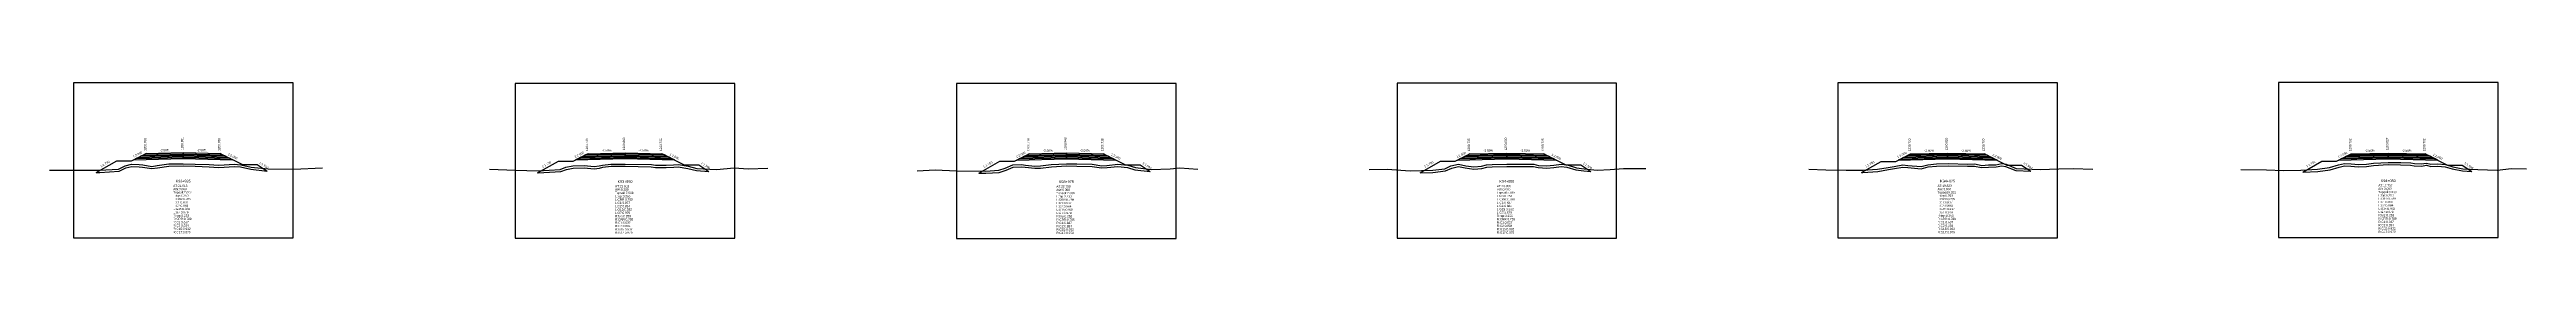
# Model space of a CAD drawing. Extents: x -7 to 78429, y 1189 to 1262.
# Drawn here: x 20185.6 to 20520.7, y 1189.2 to 1210.4 of the extents above; entities that cross this region are included whole.
import ezdxf
from ezdxf.enums import TextEntityAlignment as Align

# ---------------------------------------------------------------- set-up
doc = ezdxf.new("R2010")
doc.units = 0

msp = doc.modelspace()

# ---------------------------------------------------------------- linework, layer by layer
at = {"layer": 'A4_BORDER', "color": 7}
for points in [[(20188.876, 1189.337), (20218.576, 1189.337), (20218.576, 1210.337), (20188.876, 1210.337), (20188.876, 1189.337)], [(20248.644, 1189.27), (20278.344, 1189.27), (20278.344, 1210.27), (20248.644, 1210.27), (20248.644, 1189.27)], [(20308.354, 1189.245), (20338.054, 1189.245), (20338.054, 1210.245), (20308.354, 1210.245), (20308.354, 1189.245)], [(20367.943, 1189.296), (20397.643, 1189.296), (20397.643, 1210.296), (20367.943, 1210.296), (20367.943, 1189.296)], [(20427.568, 1189.333), (20457.268, 1189.333), (20457.268, 1210.333), (20427.568, 1210.333), (20427.568, 1189.333)], [(20487.186, 1189.382), (20516.886, 1189.382), (20516.886, 1210.382), (20487.186, 1210.382), (20487.186, 1189.382)]]:
    msp.add_lwpolyline(points, dxfattribs=at)
at = {"layer": 'CLEAR_GROUND', "color": 8}
for points in [[(20191.964, 1198.187), (20192.427, 1198.182), (20195.058, 1198.351), (20195.951, 1198.802), (20196.765, 1198.995), (20197.763, 1198.965), (20198.204, 1198.92), (20199.468, 1198.708), (20200.258, 1198.82), (20201.798, 1199.062), (20203.715, 1199.077), (20205.341, 1199.024), (20207.22, 1198.976), (20208.476, 1198.87), (20209.264, 1198.919), (20210.623, 1199.021), (20211.477, 1198.936), (20212.885, 1198.63), (20215.058, 1198.378)], [(20251.664, 1198.12), (20251.74, 1198.119), (20254.806, 1198.31), (20255.564, 1198.603), (20256.475, 1198.785), (20257.962, 1198.839), (20259.305, 1198.696), (20260.036, 1198.794), (20260.478, 1198.889), (20261.598, 1199.028), (20263.511, 1199.028), (20267.028, 1198.974), (20267.607, 1198.886), (20269.062, 1198.861), (20270.084, 1198.93), (20270.697, 1198.972), (20271.977, 1198.731), (20273.179, 1198.449), (20274.842, 1198.339)], [(20311.364, 1198.095), (20312.327, 1198.083), (20314.106, 1198.194), (20315.036, 1198.494), (20316.01, 1198.931), (20317.103, 1198.957), (20317.634, 1198.891), (20318.935, 1198.766), (20319.708, 1198.785), (20321.167, 1198.972), (20323.215, 1199.071), (20324.628, 1199.043), (20326.688, 1198.997), (20327.973, 1198.809), (20328.714, 1198.849), (20330.176, 1199.015), (20331.46, 1198.869), (20332.472, 1198.555), (20334.553, 1198.319)], [(20371.064, 1198.146), (20372.788, 1198.206), (20374.478, 1198.389), (20375.332, 1198.795), (20376.271, 1199.014), (20377.174, 1198.811), (20378.329, 1198.653), (20379.392, 1198.737), (20380.072, 1198.926), (20380.817, 1198.97), (20382.773, 1198.997), (20384.508, 1199.009), (20386.384, 1198.997), (20387.016, 1198.848), (20388.181, 1198.79), (20389.165, 1198.873), (20390.148, 1199.02), (20390.906, 1198.931), (20392.139, 1198.541), (20393.217, 1198.404), (20394.14, 1198.307)], [(20430.764, 1198.183), (20430.963, 1198.182), (20432.976, 1198.327), (20434.437, 1198.578), (20435.246, 1198.721), (20436.37, 1198.924), (20437.028, 1198.857), (20438.847, 1198.701), (20439.79, 1198.945), (20440.923, 1199.049), (20442.52, 1199.111), (20445.094, 1199.036), (20446.055, 1199.052), (20447.023, 1198.854), (20447.969, 1198.925), (20449, 1198.939), (20449.747, 1199.096), (20450.255, 1199.004), (20451.651, 1198.447), (20453.676, 1198.362)], [(20490.464, 1198.232), (20492.49, 1198.322), (20494.154, 1198.569), (20495.37, 1198.924), (20496.128, 1199.106), (20496.983, 1199.05), (20497.984, 1198.963), (20499.094, 1199.014), (20500.055, 1199.141), (20502.028, 1199.249), (20503.708, 1199.225), (20505.042, 1199.2), (20505.551, 1199.091), (20506.514, 1199.054), (20507.199, 1199.164), (20507.774, 1199.001), (20508.746, 1199.058), (20509.721, 1198.969), (20510.679, 1198.684), (20512.097, 1198.404), (20513.357, 1198.321)]]:
    msp.add_lwpolyline(points, dxfattribs=at)
at = {"layer": 'DESIGN_ROAD_TRIMMED', "color": 1}
for points in [[(20191.964, 1198.187), (20194.726, 1199.766), (20196.726, 1199.766), (20198.726, 1200.766), (20198.726, 1200.766), (20198.621, 1200.713), (20198.621, 1200.713), (20198.305, 1200.555), (20198.305, 1200.555), (20197.989, 1200.398), (20197.989, 1200.398), (20197.673, 1200.24), (20197.673, 1200.24), (20197.358, 1200.082), (20197.358, 1200.082), (20197.042, 1199.924), (20203.726, 1200.091), (20203.726, 1200.241), (20203.726, 1200.241), (20203.726, 1200.391), (20203.726, 1200.391), (20203.726, 1200.541), (20203.726, 1200.541), (20203.726, 1200.691), (20203.726, 1200.691), (20203.726, 1200.841), (20203.726, 1200.841), (20203.726, 1200.891), (20203.726, 1200.891), (20203.726, 1200.891), (20203.726, 1200.891), (20203.726, 1200.891), (20203.726, 1200.841), (20203.726, 1200.841), (20203.726, 1200.691), (20203.726, 1200.691), (20203.726, 1200.541), (20203.726, 1200.541), (20203.726, 1200.391), (20203.726, 1200.391), (20203.726, 1200.241), (20203.726, 1200.241), (20203.726, 1200.091), (20210.41, 1199.924), (20210.094, 1200.082), (20210.094, 1200.082), (20209.779, 1200.24), (20209.779, 1200.24), (20209.463, 1200.398), (20209.463, 1200.398), (20209.147, 1200.555), (20209.147, 1200.555), (20208.831, 1200.713), (20208.831, 1200.713), (20208.726, 1200.766), (20208.726, 1200.766), (20211.726, 1199.266), (20213.726, 1199.266), (20215.058, 1198.378)], [(20251.664, 1198.12), (20254.494, 1199.738), (20256.494, 1199.738), (20258.494, 1200.738), (20258.494, 1200.738), (20258.389, 1200.685), (20258.389, 1200.685), (20258.073, 1200.527), (20258.073, 1200.527), (20257.757, 1200.37), (20257.757, 1200.37), (20257.442, 1200.212), (20257.442, 1200.212), (20257.126, 1200.054), (20257.126, 1200.054), (20256.81, 1199.896), (20263.494, 1200.063), (20263.494, 1200.213), (20263.494, 1200.213), (20263.494, 1200.363), (20263.494, 1200.363), (20263.494, 1200.513), (20263.494, 1200.513), (20263.494, 1200.663), (20263.494, 1200.663), (20263.494, 1200.813), (20263.494, 1200.813), (20263.494, 1200.863), (20263.494, 1200.863), (20263.494, 1200.863), (20263.494, 1200.863), (20263.494, 1200.863), (20263.494, 1200.813), (20263.494, 1200.813), (20263.494, 1200.663), (20263.494, 1200.663), (20263.494, 1200.513), (20263.494, 1200.513), (20263.494, 1200.363), (20263.494, 1200.363), (20263.494, 1200.213), (20263.494, 1200.213), (20263.494, 1200.063), (20270.178, 1199.896), (20269.863, 1200.054), (20269.863, 1200.054), (20269.547, 1200.212), (20269.547, 1200.212), (20269.231, 1200.37), (20269.231, 1200.37), (20268.915, 1200.527), (20268.915, 1200.527), (20268.6, 1200.685), (20268.6, 1200.685), (20268.494, 1200.738), (20268.494, 1200.738), (20271.494, 1199.238), (20273.494, 1199.238), (20274.842, 1198.339)], [(20311.364, 1198.095), (20314.204, 1199.718), (20316.204, 1199.718), (20318.204, 1200.718), (20318.204, 1200.718), (20318.099, 1200.665), (20318.099, 1200.665), (20317.783, 1200.507), (20317.783, 1200.507), (20317.467, 1200.35), (20317.467, 1200.35), (20317.151, 1200.192), (20317.151, 1200.192), (20316.835, 1200.034), (20316.835, 1200.034), (20316.52, 1199.876), (20323.204, 1200.043), (20323.204, 1200.193), (20323.204, 1200.193), (20323.204, 1200.343), (20323.204, 1200.343), (20323.204, 1200.493), (20323.204, 1200.493), (20323.204, 1200.643), (20323.204, 1200.643), (20323.204, 1200.793), (20323.204, 1200.793), (20323.204, 1200.843), (20323.204, 1200.843), (20323.204, 1200.843), (20323.204, 1200.843), (20323.204, 1200.843), (20323.204, 1200.793), (20323.204, 1200.793), (20323.204, 1200.643), (20323.204, 1200.643), (20323.204, 1200.493), (20323.204, 1200.493), (20323.204, 1200.343), (20323.204, 1200.343), (20323.204, 1200.193), (20323.204, 1200.193), (20323.204, 1200.043), (20329.888, 1199.876), (20329.572, 1200.034), (20329.572, 1200.034), (20329.256, 1200.192), (20329.256, 1200.192), (20328.941, 1200.35), (20328.941, 1200.35), (20328.625, 1200.507), (20328.625, 1200.507), (20328.309, 1200.665), (20328.309, 1200.665), (20328.204, 1200.718), (20328.204, 1200.718), (20331.204, 1199.218), (20333.204, 1199.218), (20334.553, 1198.319)], [(20371.064, 1198.146), (20373.793, 1199.705), (20375.793, 1199.705), (20377.793, 1200.705), (20377.793, 1200.705), (20377.687, 1200.652), (20377.687, 1200.652), (20377.372, 1200.494), (20377.372, 1200.494), (20377.056, 1200.337), (20377.056, 1200.337), (20376.74, 1200.179), (20376.74, 1200.179), (20376.424, 1200.021), (20376.424, 1200.021), (20376.108, 1199.863), (20382.793, 1200.03), (20382.793, 1200.18), (20382.793, 1200.18), (20382.793, 1200.33), (20382.793, 1200.33), (20382.793, 1200.48), (20382.793, 1200.48), (20382.793, 1200.63), (20382.793, 1200.63), (20382.793, 1200.78), (20382.793, 1200.78), (20382.793, 1200.83), (20382.793, 1200.83), (20382.793, 1200.83), (20382.793, 1200.83), (20382.793, 1200.83), (20382.793, 1200.78), (20382.793, 1200.78), (20382.793, 1200.63), (20382.793, 1200.63), (20382.793, 1200.48), (20382.793, 1200.48), (20382.793, 1200.33), (20382.793, 1200.33), (20382.793, 1200.18), (20382.793, 1200.18), (20382.793, 1200.03), (20389.477, 1199.863), (20389.161, 1200.021), (20389.161, 1200.021), (20388.845, 1200.179), (20388.845, 1200.179), (20388.529, 1200.337), (20388.529, 1200.337), (20388.214, 1200.494), (20388.214, 1200.494), (20387.898, 1200.652), (20387.898, 1200.652), (20387.793, 1200.705), (20387.793, 1200.705), (20390.793, 1199.205), (20392.793, 1199.205), (20394.14, 1198.307)], [(20430.764, 1198.183), (20433.418, 1199.7), (20435.418, 1199.7), (20437.418, 1200.7), (20437.418, 1200.7), (20437.313, 1200.647), (20437.313, 1200.647), (20436.997, 1200.489), (20436.997, 1200.489), (20436.681, 1200.332), (20436.681, 1200.332), (20436.366, 1200.174), (20436.366, 1200.174), (20436.05, 1200.016), (20436.05, 1200.016), (20435.734, 1199.858), (20442.418, 1200.025), (20442.418, 1200.175), (20442.418, 1200.175), (20442.418, 1200.325), (20442.418, 1200.325), (20442.418, 1200.475), (20442.418, 1200.475), (20442.418, 1200.625), (20442.418, 1200.625), (20442.418, 1200.775), (20442.418, 1200.775), (20442.418, 1200.825), (20442.418, 1200.825), (20442.418, 1200.825), (20442.418, 1200.825), (20442.418, 1200.825), (20442.418, 1200.775), (20442.418, 1200.775), (20442.418, 1200.625), (20442.418, 1200.625), (20442.418, 1200.475), (20442.418, 1200.475), (20442.418, 1200.325), (20442.418, 1200.325), (20442.418, 1200.175), (20442.418, 1200.175), (20442.418, 1200.025), (20449.103, 1199.858), (20448.787, 1200.016), (20448.787, 1200.016), (20448.471, 1200.174), (20448.471, 1200.174), (20448.155, 1200.332), (20448.155, 1200.332), (20447.839, 1200.489), (20447.839, 1200.489), (20447.524, 1200.647), (20447.524, 1200.647), (20447.418, 1200.7), (20447.418, 1200.7), (20450.418, 1199.2), (20452.418, 1199.2), (20453.676, 1198.362)], [(20490.464, 1198.232), (20493.036, 1199.702), (20495.036, 1199.702), (20497.036, 1200.702), (20497.036, 1200.702), (20496.931, 1200.649), (20496.931, 1200.649), (20496.615, 1200.491), (20496.615, 1200.491), (20496.299, 1200.334), (20496.299, 1200.334), (20495.983, 1200.176), (20495.983, 1200.176), (20495.668, 1200.018), (20495.668, 1200.018), (20495.352, 1199.86), (20502.036, 1200.027), (20502.036, 1200.177), (20502.036, 1200.177), (20502.036, 1200.327), (20502.036, 1200.327), (20502.036, 1200.477), (20502.036, 1200.477), (20502.036, 1200.627), (20502.036, 1200.627), (20502.036, 1200.777), (20502.036, 1200.777), (20502.036, 1200.827), (20502.036, 1200.827), (20502.036, 1200.827), (20502.036, 1200.827), (20502.036, 1200.827), (20502.036, 1200.777), (20502.036, 1200.777), (20502.036, 1200.627), (20502.036, 1200.627), (20502.036, 1200.477), (20502.036, 1200.477), (20502.036, 1200.327), (20502.036, 1200.327), (20502.036, 1200.177), (20502.036, 1200.177), (20502.036, 1200.027), (20508.72, 1199.86), (20508.404, 1200.018), (20508.404, 1200.018), (20508.089, 1200.176), (20508.089, 1200.176), (20507.773, 1200.334), (20507.773, 1200.334), (20507.457, 1200.491), (20507.457, 1200.491), (20507.141, 1200.649), (20507.141, 1200.649), (20507.036, 1200.702), (20507.036, 1200.702), (20510.036, 1199.202), (20512.036, 1199.202), (20513.357, 1198.321)]]:
    msp.add_lwpolyline(points, dxfattribs=at)
at = {"layer": 'FINISHED_ROAD', "color": 2}
for points in [[(20194.726, 1199.766), (20196.726, 1199.766), (20198.726, 1200.766), (20198.726, 1200.766), (20203.726, 1200.891), (20208.726, 1200.766), (20208.726, 1200.766), (20211.726, 1199.266), (20213.726, 1199.266)], [(20254.494, 1199.738), (20256.494, 1199.738), (20258.494, 1200.738), (20258.494, 1200.738), (20263.494, 1200.863), (20268.494, 1200.738), (20268.494, 1200.738), (20271.494, 1199.238), (20273.494, 1199.238)], [(20314.204, 1199.718), (20316.204, 1199.718), (20318.204, 1200.718), (20318.204, 1200.718), (20323.204, 1200.843), (20328.204, 1200.718), (20328.204, 1200.718), (20331.204, 1199.218), (20333.204, 1199.218)], [(20373.793, 1199.705), (20375.793, 1199.705), (20377.793, 1200.705), (20377.793, 1200.705), (20382.793, 1200.83), (20387.793, 1200.705), (20387.793, 1200.705), (20390.793, 1199.205), (20392.793, 1199.205)], [(20433.418, 1199.7), (20435.418, 1199.7), (20437.418, 1200.7), (20437.418, 1200.7), (20442.418, 1200.825), (20447.418, 1200.7), (20447.418, 1200.7), (20450.418, 1199.2), (20452.418, 1199.2)], [(20493.036, 1199.702), (20495.036, 1199.702), (20497.036, 1200.702), (20497.036, 1200.702), (20502.036, 1200.827), (20507.036, 1200.702), (20507.036, 1200.702), (20510.036, 1199.202), (20512.036, 1199.202)]]:
    msp.add_lwpolyline(points, dxfattribs=at)
at = {"layer": 'LAYER_0', "color": 4}
for points in [[(20198.726, 1200.766), (20198.621, 1200.713), (20203.726, 1200.841), (20203.726, 1200.891)], [(20258.494, 1200.738), (20258.389, 1200.685), (20263.494, 1200.813), (20263.494, 1200.863)], [(20318.204, 1200.718), (20318.099, 1200.665), (20323.204, 1200.793), (20323.204, 1200.843)], [(20377.793, 1200.705), (20377.687, 1200.652), (20382.793, 1200.78), (20382.793, 1200.83)], [(20437.418, 1200.7), (20437.313, 1200.647), (20442.418, 1200.775), (20442.418, 1200.825)], [(20497.036, 1200.702), (20496.931, 1200.649), (20502.036, 1200.777), (20502.036, 1200.827)]]:
    msp.add_lwpolyline(points, dxfattribs=at)
at = {"layer": 'LAYER_1', "color": 4}
for points in [[(20198.621, 1200.713), (20198.305, 1200.555), (20203.726, 1200.691), (20203.726, 1200.841)], [(20258.389, 1200.685), (20258.073, 1200.527), (20263.494, 1200.663), (20263.494, 1200.813)], [(20318.099, 1200.665), (20317.783, 1200.507), (20323.204, 1200.643), (20323.204, 1200.793)], [(20377.687, 1200.652), (20377.372, 1200.494), (20382.793, 1200.63), (20382.793, 1200.78)], [(20437.313, 1200.647), (20436.997, 1200.489), (20442.418, 1200.625), (20442.418, 1200.775)], [(20496.931, 1200.649), (20496.615, 1200.491), (20502.036, 1200.627), (20502.036, 1200.777)]]:
    msp.add_lwpolyline(points, dxfattribs=at)
at = {"layer": 'LAYER_10', "color": 6}
for points in [[(20209.779, 1200.24), (20210.094, 1200.082), (20203.726, 1200.241), (20203.726, 1200.391)], [(20269.547, 1200.212), (20269.863, 1200.054), (20263.494, 1200.213), (20263.494, 1200.363)], [(20329.256, 1200.192), (20329.572, 1200.034), (20323.204, 1200.193), (20323.204, 1200.343)], [(20388.845, 1200.179), (20389.161, 1200.021), (20382.793, 1200.18), (20382.793, 1200.33)], [(20448.471, 1200.174), (20448.787, 1200.016), (20442.418, 1200.175), (20442.418, 1200.325)], [(20508.089, 1200.176), (20508.404, 1200.018), (20502.036, 1200.177), (20502.036, 1200.327)]]:
    msp.add_lwpolyline(points, dxfattribs=at)
at = {"layer": 'LAYER_11', "color": 6}
for points in [[(20210.094, 1200.082), (20210.41, 1199.924), (20203.726, 1200.091), (20203.726, 1200.241)], [(20269.863, 1200.054), (20270.178, 1199.896), (20263.494, 1200.063), (20263.494, 1200.213)], [(20329.572, 1200.034), (20329.888, 1199.876), (20323.204, 1200.043), (20323.204, 1200.193)], [(20389.161, 1200.021), (20389.477, 1199.863), (20382.793, 1200.03), (20382.793, 1200.18)], [(20448.787, 1200.016), (20449.103, 1199.858), (20442.418, 1200.025), (20442.418, 1200.175)], [(20508.404, 1200.018), (20508.72, 1199.86), (20502.036, 1200.027), (20502.036, 1200.177)]]:
    msp.add_lwpolyline(points, dxfattribs=at)
at = {"layer": 'LAYER_2', "color": 4}
for points in [[(20198.305, 1200.555), (20197.989, 1200.398), (20203.726, 1200.541), (20203.726, 1200.691)], [(20258.073, 1200.527), (20257.757, 1200.37), (20263.494, 1200.513), (20263.494, 1200.663)], [(20317.783, 1200.507), (20317.467, 1200.35), (20323.204, 1200.493), (20323.204, 1200.643)], [(20377.372, 1200.494), (20377.056, 1200.337), (20382.793, 1200.48), (20382.793, 1200.63)], [(20436.997, 1200.489), (20436.681, 1200.332), (20442.418, 1200.475), (20442.418, 1200.625)], [(20496.615, 1200.491), (20496.299, 1200.334), (20502.036, 1200.477), (20502.036, 1200.627)]]:
    msp.add_lwpolyline(points, dxfattribs=at)
at = {"layer": 'LAYER_3', "color": 4}
for points in [[(20197.989, 1200.398), (20197.673, 1200.24), (20203.726, 1200.391), (20203.726, 1200.541)], [(20257.757, 1200.37), (20257.442, 1200.212), (20263.494, 1200.363), (20263.494, 1200.513)], [(20317.467, 1200.35), (20317.151, 1200.192), (20323.204, 1200.343), (20323.204, 1200.493)], [(20377.056, 1200.337), (20376.74, 1200.179), (20382.793, 1200.33), (20382.793, 1200.48)], [(20436.681, 1200.332), (20436.366, 1200.174), (20442.418, 1200.325), (20442.418, 1200.475)], [(20496.299, 1200.334), (20495.983, 1200.176), (20502.036, 1200.327), (20502.036, 1200.477)]]:
    msp.add_lwpolyline(points, dxfattribs=at)
at = {"layer": 'LAYER_4', "color": 4}
for points in [[(20197.673, 1200.24), (20197.358, 1200.082), (20203.726, 1200.241), (20203.726, 1200.391)], [(20257.442, 1200.212), (20257.126, 1200.054), (20263.494, 1200.213), (20263.494, 1200.363)], [(20317.151, 1200.192), (20316.835, 1200.034), (20323.204, 1200.193), (20323.204, 1200.343)], [(20376.74, 1200.179), (20376.424, 1200.021), (20382.793, 1200.18), (20382.793, 1200.33)], [(20436.366, 1200.174), (20436.05, 1200.016), (20442.418, 1200.175), (20442.418, 1200.325)], [(20495.983, 1200.176), (20495.668, 1200.018), (20502.036, 1200.177), (20502.036, 1200.327)]]:
    msp.add_lwpolyline(points, dxfattribs=at)
at = {"layer": 'LAYER_5', "color": 4}
for points in [[(20197.358, 1200.082), (20197.042, 1199.924), (20203.726, 1200.091), (20203.726, 1200.241)], [(20257.126, 1200.054), (20256.81, 1199.896), (20263.494, 1200.063), (20263.494, 1200.213)], [(20316.835, 1200.034), (20316.52, 1199.876), (20323.204, 1200.043), (20323.204, 1200.193)], [(20376.424, 1200.021), (20376.108, 1199.863), (20382.793, 1200.03), (20382.793, 1200.18)], [(20436.05, 1200.016), (20435.734, 1199.858), (20442.418, 1200.025), (20442.418, 1200.175)], [(20495.668, 1200.018), (20495.352, 1199.86), (20502.036, 1200.027), (20502.036, 1200.177)]]:
    msp.add_lwpolyline(points, dxfattribs=at)
at = {"layer": 'LAYER_6', "color": 6}
for points in [[(20208.726, 1200.766), (20208.831, 1200.713), (20203.726, 1200.841), (20203.726, 1200.891)], [(20268.494, 1200.738), (20268.6, 1200.685), (20263.494, 1200.813), (20263.494, 1200.863)], [(20328.204, 1200.718), (20328.309, 1200.665), (20323.204, 1200.793), (20323.204, 1200.843)], [(20387.793, 1200.705), (20387.898, 1200.652), (20382.793, 1200.78), (20382.793, 1200.83)], [(20447.418, 1200.7), (20447.524, 1200.647), (20442.418, 1200.775), (20442.418, 1200.825)], [(20507.036, 1200.702), (20507.141, 1200.649), (20502.036, 1200.777), (20502.036, 1200.827)]]:
    msp.add_lwpolyline(points, dxfattribs=at)
at = {"layer": 'LAYER_7', "color": 6}
for points in [[(20208.831, 1200.713), (20209.147, 1200.555), (20203.726, 1200.691), (20203.726, 1200.841)], [(20268.6, 1200.685), (20268.915, 1200.527), (20263.494, 1200.663), (20263.494, 1200.813)], [(20328.309, 1200.665), (20328.625, 1200.507), (20323.204, 1200.643), (20323.204, 1200.793)], [(20387.898, 1200.652), (20388.214, 1200.494), (20382.793, 1200.63), (20382.793, 1200.78)], [(20447.524, 1200.647), (20447.839, 1200.489), (20442.418, 1200.625), (20442.418, 1200.775)], [(20507.141, 1200.649), (20507.457, 1200.491), (20502.036, 1200.627), (20502.036, 1200.777)]]:
    msp.add_lwpolyline(points, dxfattribs=at)
at = {"layer": 'LAYER_8', "color": 6}
for points in [[(20209.147, 1200.555), (20209.463, 1200.398), (20203.726, 1200.541), (20203.726, 1200.691)], [(20268.915, 1200.527), (20269.231, 1200.37), (20263.494, 1200.513), (20263.494, 1200.663)], [(20328.625, 1200.507), (20328.941, 1200.35), (20323.204, 1200.493), (20323.204, 1200.643)], [(20388.214, 1200.494), (20388.529, 1200.337), (20382.793, 1200.48), (20382.793, 1200.63)], [(20447.839, 1200.489), (20448.155, 1200.332), (20442.418, 1200.475), (20442.418, 1200.625)], [(20507.457, 1200.491), (20507.773, 1200.334), (20502.036, 1200.477), (20502.036, 1200.627)]]:
    msp.add_lwpolyline(points, dxfattribs=at)
at = {"layer": 'LAYER_9', "color": 6}
for points in [[(20209.463, 1200.398), (20209.779, 1200.24), (20203.726, 1200.391), (20203.726, 1200.541)], [(20269.231, 1200.37), (20269.547, 1200.212), (20263.494, 1200.363), (20263.494, 1200.513)], [(20328.941, 1200.35), (20329.256, 1200.192), (20323.204, 1200.343), (20323.204, 1200.493)], [(20388.529, 1200.337), (20388.845, 1200.179), (20382.793, 1200.33), (20382.793, 1200.48)], [(20448.155, 1200.332), (20448.471, 1200.174), (20442.418, 1200.325), (20442.418, 1200.475)], [(20507.773, 1200.334), (20508.089, 1200.176), (20502.036, 1200.327), (20502.036, 1200.477)]]:
    msp.add_lwpolyline(points, dxfattribs=at)
at = {"layer": 'NATURAL_GROUND', "color": 3}
for points in [[(20185.638, 1198.519), (20189.497, 1198.517), (20192.419, 1198.482), (20194.977, 1198.646), (20195.847, 1199.086), (20196.734, 1199.296), (20197.783, 1199.265), (20198.244, 1199.217), (20199.472, 1199.012), (20200.214, 1199.117), (20201.773, 1199.362), (20203.719, 1199.377), (20205.35, 1199.324), (20207.236, 1199.276), (20208.479, 1199.171), (20209.243, 1199.218), (20210.627, 1199.322), (20211.524, 1199.233), (20212.934, 1198.926), (20215.231, 1198.66), (20218.621, 1198.629), (20222.576, 1198.81)], [(20245.149, 1198.631), (20248.677, 1198.486), (20251.734, 1198.419), (20254.741, 1198.607), (20255.48, 1198.892), (20256.44, 1199.084), (20257.972, 1199.14), (20259.301, 1198.998), (20259.984, 1199.09), (20260.428, 1199.185), (20261.579, 1199.328), (20263.513, 1199.328), (20267.053, 1199.274), (20267.632, 1199.186), (20269.054, 1199.161), (20270.063, 1199.229), (20270.714, 1199.274), (20272.039, 1199.025), (20273.223, 1198.747), (20275.872, 1198.572), (20278.246, 1198.804), (20280.147, 1198.665), (20282.821, 1198.773)], [(20303.028, 1198.426), (20305.438, 1198.528), (20308.356, 1198.433), (20312.32, 1198.383), (20314.05, 1198.491), (20314.928, 1198.774), (20315.943, 1199.23), (20317.118, 1199.257), (20317.667, 1199.189), (20318.946, 1199.066), (20319.685, 1199.085), (20321.141, 1199.271), (20323.211, 1199.371), (20324.635, 1199.343), (20326.713, 1199.297), (20327.987, 1199.11), (20328.689, 1199.148), (20330.176, 1199.317), (20331.522, 1199.164), (20332.534, 1198.85), (20334.682, 1198.606), (20337.251, 1198.689), (20338.554, 1198.81), (20340.983, 1198.647)], [(20364.156, 1198.579), (20366.594, 1198.625), (20369.693, 1198.398), (20372.767, 1198.505), (20374.395, 1198.682), (20375.233, 1199.08), (20376.27, 1199.322), (20377.228, 1199.107), (20378.338, 1198.955), (20379.34, 1199.034), (20380.023, 1199.224), (20380.807, 1199.27), (20382.77, 1199.297), (20384.508, 1199.309), (20386.42, 1199.297), (20387.059, 1199.146), (20388.176, 1199.091), (20389.131, 1199.171), (20390.143, 1199.323), (20390.97, 1199.226), (20392.204, 1198.835), (20393.252, 1198.702), (20394.998, 1198.518), (20396.749, 1198.609), (20398.589, 1198.743), (20401.61, 1198.722)], [(20423.651, 1198.647), (20425.96, 1198.54), (20428.681, 1198.494), (20430.953, 1198.482), (20432.939, 1198.625), (20434.385, 1198.874), (20435.193, 1199.016), (20436.358, 1199.227), (20437.056, 1199.156), (20438.821, 1199.004), (20439.738, 1199.242), (20440.903, 1199.348), (20442.518, 1199.411), (20445.096, 1199.336), (20446.083, 1199.352), (20447.042, 1199.156), (20447.955, 1199.225), (20448.966, 1199.239), (20449.743, 1199.402), (20450.338, 1199.294), (20451.714, 1198.745), (20454.932, 1198.609), (20457.469, 1198.663), (20459.397, 1198.749), (20462.079, 1198.646)], [(20482.099, 1198.597), (20485.565, 1198.529), (20487.854, 1198.47), (20490.208, 1198.521), (20492.461, 1198.621), (20494.09, 1198.863), (20495.293, 1199.214), (20496.102, 1199.408), (20497.006, 1199.349), (20497.99, 1199.264), (20499.067, 1199.313), (20500.027, 1199.44), (20502.022, 1199.549), (20503.713, 1199.525), (20505.076, 1199.499), (20505.588, 1199.39), (20506.496, 1199.355), (20507.217, 1199.471), (20507.807, 1199.303), (20508.751, 1199.359), (20509.778, 1199.265), (20510.751, 1198.976), (20512.136, 1198.702), (20514.151, 1198.57), (20516.782, 1198.515), (20518.715, 1198.716), (20520.73, 1198.683)]]:
    msp.add_lwpolyline(points, dxfattribs=at)
at = {"layer": 'STRUCTURE_LEFT', "color": 4}
for points in [[(20198.726, 1200.766), (20198.621, 1200.713), (20198.621, 1200.713), (20198.305, 1200.555), (20198.305, 1200.555), (20197.989, 1200.398), (20197.989, 1200.398), (20197.673, 1200.24), (20197.673, 1200.24), (20197.358, 1200.082), (20197.358, 1200.082), (20197.042, 1199.924), (20203.726, 1200.091), (20203.726, 1200.241), (20203.726, 1200.241), (20203.726, 1200.391), (20203.726, 1200.391), (20203.726, 1200.541), (20203.726, 1200.541), (20203.726, 1200.691), (20203.726, 1200.691), (20203.726, 1200.841), (20203.726, 1200.841), (20203.726, 1200.891), (20203.726, 1200.891)], [(20258.494, 1200.738), (20258.389, 1200.685), (20258.389, 1200.685), (20258.073, 1200.527), (20258.073, 1200.527), (20257.757, 1200.37), (20257.757, 1200.37), (20257.442, 1200.212), (20257.442, 1200.212), (20257.126, 1200.054), (20257.126, 1200.054), (20256.81, 1199.896), (20263.494, 1200.063), (20263.494, 1200.213), (20263.494, 1200.213), (20263.494, 1200.363), (20263.494, 1200.363), (20263.494, 1200.513), (20263.494, 1200.513), (20263.494, 1200.663), (20263.494, 1200.663), (20263.494, 1200.813), (20263.494, 1200.813), (20263.494, 1200.863), (20263.494, 1200.863)], [(20318.204, 1200.718), (20318.099, 1200.665), (20318.099, 1200.665), (20317.783, 1200.507), (20317.783, 1200.507), (20317.467, 1200.35), (20317.467, 1200.35), (20317.151, 1200.192), (20317.151, 1200.192), (20316.835, 1200.034), (20316.835, 1200.034), (20316.52, 1199.876), (20323.204, 1200.043), (20323.204, 1200.193), (20323.204, 1200.193), (20323.204, 1200.343), (20323.204, 1200.343), (20323.204, 1200.493), (20323.204, 1200.493), (20323.204, 1200.643), (20323.204, 1200.643), (20323.204, 1200.793), (20323.204, 1200.793), (20323.204, 1200.843), (20323.204, 1200.843)], [(20377.793, 1200.705), (20377.687, 1200.652), (20377.687, 1200.652), (20377.372, 1200.494), (20377.372, 1200.494), (20377.056, 1200.337), (20377.056, 1200.337), (20376.74, 1200.179), (20376.74, 1200.179), (20376.424, 1200.021), (20376.424, 1200.021), (20376.108, 1199.863), (20382.793, 1200.03), (20382.793, 1200.18), (20382.793, 1200.18), (20382.793, 1200.33), (20382.793, 1200.33), (20382.793, 1200.48), (20382.793, 1200.48), (20382.793, 1200.63), (20382.793, 1200.63), (20382.793, 1200.78), (20382.793, 1200.78), (20382.793, 1200.83), (20382.793, 1200.83)], [(20437.418, 1200.7), (20437.313, 1200.647), (20437.313, 1200.647), (20436.997, 1200.489), (20436.997, 1200.489), (20436.681, 1200.332), (20436.681, 1200.332), (20436.366, 1200.174), (20436.366, 1200.174), (20436.05, 1200.016), (20436.05, 1200.016), (20435.734, 1199.858), (20442.418, 1200.025), (20442.418, 1200.175), (20442.418, 1200.175), (20442.418, 1200.325), (20442.418, 1200.325), (20442.418, 1200.475), (20442.418, 1200.475), (20442.418, 1200.625), (20442.418, 1200.625), (20442.418, 1200.775), (20442.418, 1200.775), (20442.418, 1200.825), (20442.418, 1200.825)], [(20497.036, 1200.702), (20496.931, 1200.649), (20496.931, 1200.649), (20496.615, 1200.491), (20496.615, 1200.491), (20496.299, 1200.334), (20496.299, 1200.334), (20495.983, 1200.176), (20495.983, 1200.176), (20495.668, 1200.018), (20495.668, 1200.018), (20495.352, 1199.86), (20502.036, 1200.027), (20502.036, 1200.177), (20502.036, 1200.177), (20502.036, 1200.327), (20502.036, 1200.327), (20502.036, 1200.477), (20502.036, 1200.477), (20502.036, 1200.627), (20502.036, 1200.627), (20502.036, 1200.777), (20502.036, 1200.777), (20502.036, 1200.827), (20502.036, 1200.827)]]:
    msp.add_lwpolyline(points, dxfattribs=at)
at = {"layer": 'STRUCTURE_RIGHT', "color": 6}
for points in [[(20203.726, 1200.891), (20203.726, 1200.891), (20203.726, 1200.841), (20203.726, 1200.841), (20203.726, 1200.691), (20203.726, 1200.691), (20203.726, 1200.541), (20203.726, 1200.541), (20203.726, 1200.391), (20203.726, 1200.391), (20203.726, 1200.241), (20203.726, 1200.241), (20203.726, 1200.091), (20210.41, 1199.924), (20210.094, 1200.082), (20210.094, 1200.082), (20209.779, 1200.24), (20209.779, 1200.24), (20209.463, 1200.398), (20209.463, 1200.398), (20209.147, 1200.555), (20209.147, 1200.555), (20208.831, 1200.713), (20208.831, 1200.713), (20208.726, 1200.766)], [(20263.494, 1200.863), (20263.494, 1200.863), (20263.494, 1200.813), (20263.494, 1200.813), (20263.494, 1200.663), (20263.494, 1200.663), (20263.494, 1200.513), (20263.494, 1200.513), (20263.494, 1200.363), (20263.494, 1200.363), (20263.494, 1200.213), (20263.494, 1200.213), (20263.494, 1200.063), (20270.178, 1199.896), (20269.863, 1200.054), (20269.863, 1200.054), (20269.547, 1200.212), (20269.547, 1200.212), (20269.231, 1200.37), (20269.231, 1200.37), (20268.915, 1200.527), (20268.915, 1200.527), (20268.6, 1200.685), (20268.6, 1200.685), (20268.494, 1200.738)], [(20323.204, 1200.843), (20323.204, 1200.843), (20323.204, 1200.793), (20323.204, 1200.793), (20323.204, 1200.643), (20323.204, 1200.643), (20323.204, 1200.493), (20323.204, 1200.493), (20323.204, 1200.343), (20323.204, 1200.343), (20323.204, 1200.193), (20323.204, 1200.193), (20323.204, 1200.043), (20329.888, 1199.876), (20329.572, 1200.034), (20329.572, 1200.034), (20329.256, 1200.192), (20329.256, 1200.192), (20328.941, 1200.35), (20328.941, 1200.35), (20328.625, 1200.507), (20328.625, 1200.507), (20328.309, 1200.665), (20328.309, 1200.665), (20328.204, 1200.718)], [(20382.793, 1200.83), (20382.793, 1200.83), (20382.793, 1200.78), (20382.793, 1200.78), (20382.793, 1200.63), (20382.793, 1200.63), (20382.793, 1200.48), (20382.793, 1200.48), (20382.793, 1200.33), (20382.793, 1200.33), (20382.793, 1200.18), (20382.793, 1200.18), (20382.793, 1200.03), (20389.477, 1199.863), (20389.161, 1200.021), (20389.161, 1200.021), (20388.845, 1200.179), (20388.845, 1200.179), (20388.529, 1200.337), (20388.529, 1200.337), (20388.214, 1200.494), (20388.214, 1200.494), (20387.898, 1200.652), (20387.898, 1200.652), (20387.793, 1200.705)], [(20442.418, 1200.825), (20442.418, 1200.825), (20442.418, 1200.775), (20442.418, 1200.775), (20442.418, 1200.625), (20442.418, 1200.625), (20442.418, 1200.475), (20442.418, 1200.475), (20442.418, 1200.325), (20442.418, 1200.325), (20442.418, 1200.175), (20442.418, 1200.175), (20442.418, 1200.025), (20449.103, 1199.858), (20448.787, 1200.016), (20448.787, 1200.016), (20448.471, 1200.174), (20448.471, 1200.174), (20448.155, 1200.332), (20448.155, 1200.332), (20447.839, 1200.489), (20447.839, 1200.489), (20447.524, 1200.647), (20447.524, 1200.647), (20447.418, 1200.7)], [(20502.036, 1200.827), (20502.036, 1200.827), (20502.036, 1200.777), (20502.036, 1200.777), (20502.036, 1200.627), (20502.036, 1200.627), (20502.036, 1200.477), (20502.036, 1200.477), (20502.036, 1200.327), (20502.036, 1200.327), (20502.036, 1200.177), (20502.036, 1200.177), (20502.036, 1200.027), (20508.72, 1199.86), (20508.404, 1200.018), (20508.404, 1200.018), (20508.089, 1200.176), (20508.089, 1200.176), (20507.773, 1200.334), (20507.773, 1200.334), (20507.457, 1200.491), (20507.457, 1200.491), (20507.141, 1200.649), (20507.141, 1200.649), (20507.036, 1200.702)]]:
    msp.add_lwpolyline(points, dxfattribs=at)

# ---------------------------------------------------------------- texts
at = {"layer": 'INFO_TEXT'}
for s, p in [('AT:21.013', (20202.376, 1196.237)), ('AT:21.618', (20262.144, 1196.17)), ('AT:20.790', (20321.854, 1196.145)), ('AT:20.808', (20381.443, 1196.196)), ('AT:19.899', (20441.068, 1196.233)), ('AT:17.757', (20500.686, 1196.282)), ('AW:0.000', (20202.376, 1195.787)), ('Topsoil:7.002', (20202.376, 1195.337)), ('L:top:0.253', (20202.376, 1194.887)), ('L:CRR:0.789', (20202.376, 1194.437)), ('L:C1:0.837', (20202.376, 1193.987)), ('L:C2:0.884', (20202.376, 1193.537)), ('L:G15:0.932', (20202.376, 1193.087)), ('L:G7:0.979', (20202.376, 1192.637)), ('AW:0.000', (20262.144, 1195.72)), ('Topsoil:7.008', (20262.144, 1195.27)), ('L:top:0.253', (20262.144, 1194.82)), ('L:CRR:0.789', (20262.144, 1194.37)), ('L:C1:0.837', (20262.144, 1193.92)), ('L:C2:0.884', (20262.144, 1193.47)), ('L:G15:0.932', (20262.144, 1193.02)), ('AW:0.000', (20321.854, 1195.695)), ('Topsoil:7.036', (20321.854, 1195.245)), ('L:top:0.253', (20321.854, 1194.795)), ('L:CRR:0.789', (20321.854, 1194.345)), ('L:C1:0.837', (20321.854, 1193.895)), ('L:C2:0.884', (20321.854, 1193.445)), ('L:G15:0.932', (20321.854, 1192.995)), ('AW:0.000', (20381.443, 1195.746)), ('Topsoil:7.015', (20381.443, 1195.296)), ('L:top:0.253', (20381.443, 1194.846)), ('L:CRR:0.789', (20381.443, 1194.396)), ('L:C1:0.837', (20381.443, 1193.946)), ('L:C2:0.884', (20381.443, 1193.496)), ('L:G15:0.932', (20381.443, 1193.046)), ('AW:0.000', (20441.068, 1195.783)), ('Topsoil:6.952', (20441.068, 1195.333)), ('L:top:0.253', (20441.068, 1194.883)), ('L:CRR:0.789', (20441.068, 1194.433)), ('L:C1:0.837', (20441.068, 1193.983)), ('L:C2:0.884', (20441.068, 1193.533)), ('L:G15:0.932', (20441.068, 1193.083)), ('L:G7:0.979', (20441.068, 1192.633)), ('AW:0.000', (20500.686, 1195.832)), ('Topsoil:6.938', (20500.686, 1195.382)), ('L:top:0.253', (20500.686, 1194.932)), ('L:CRR:0.789', (20500.686, 1194.482)), ('L:C1:0.837', (20500.686, 1194.032)), ('L:C2:0.884', (20500.686, 1193.582)), ('L:G15:0.932', (20500.686, 1193.132)), ('L:G7:0.979', (20500.686, 1192.682)), ('R:top:0.253', (20202.376, 1192.187)), ('R:CRR:0.789', (20202.376, 1191.737)), ('R:C1:0.837', (20202.376, 1191.287)), ('R:C2:0.884', (20202.376, 1190.837)), ('R:G15:0.932', (20202.376, 1190.387)), ('R:G17:0.979', (20202.376, 1189.937)), ('L:G7:0.979', (20262.144, 1192.57)), ('R:top:0.253', (20262.144, 1192.12)), ('R:CRR:0.789', (20262.144, 1191.67)), ('R:C1:0.837', (20262.144, 1191.22)), ('R:C2:0.884', (20262.144, 1190.77)), ('R:G15:0.932', (20262.144, 1190.32)), ('R:G17:0.979', (20262.144, 1189.87)), ('L:G7:0.979', (20321.854, 1192.545)), ('R:top:0.253', (20321.854, 1192.095)), ('R:CRR:0.789', (20321.854, 1191.645)), ('R:C1:0.837', (20321.854, 1191.195)), ('R:C2:0.884', (20321.854, 1190.745)), ('R:G15:0.932', (20321.854, 1190.295)), ('R:G17:0.979', (20321.854, 1189.845)), ('L:G7:0.979', (20381.443, 1192.596)), ('R:top:0.253', (20381.443, 1192.146)), ('R:CRR:0.789', (20381.443, 1191.696)), ('R:C1:0.837', (20381.443, 1191.246)), ('R:C2:0.884', (20381.443, 1190.796)), ('R:G15:0.932', (20381.443, 1190.346)), ('R:G17:0.979', (20381.443, 1189.896)), ('R:top:0.253', (20441.068, 1192.183)), ('R:CRR:0.789', (20441.068, 1191.733)), ('R:C1:0.837', (20441.068, 1191.283)), ('R:C2:0.884', (20441.068, 1190.833)), ('R:G15:0.932', (20441.068, 1190.383)), ('R:G17:0.979', (20441.068, 1189.933)), ('R:top:0.253', (20500.686, 1192.232)), ('R:CRR:0.789', (20500.686, 1191.782)), ('R:C1:0.837', (20500.686, 1191.332)), ('R:C2:0.884', (20500.686, 1190.882)), ('R:G15:0.932', (20500.686, 1190.432)), ('R:G17:0.979', (20500.686, 1189.982))]:
    msp.add_text(s, height=0.3, dxfattribs=at).set_placement(p)
at = {"layer": 'LEFT_TEXT_H'}
for s, p in [('1200.766', (20198.726, 1201.126)), ('1200.738', (20258.494, 1201.098)), ('1200.718', (20318.204, 1201.078)), ('1200.705', (20377.793, 1201.065)), ('1200.700', (20437.418, 1201.06)), ('1200.702', (20497.036, 1201.062))]:
    msp.add_text(s, height=0.3, rotation=90, dxfattribs=at).set_placement(p)
at = {"layer": 'POINT_TEXT_H'}
for s, p in [('1200.891', (20203.726, 1201.251)), ('1200.863', (20263.494, 1201.223)), ('1200.843', (20323.204, 1201.203)), ('1200.830', (20382.793, 1201.19)), ('1200.825', (20442.418, 1201.185)), ('1200.827', (20502.036, 1201.187))]:
    msp.add_text(s, height=0.3, rotation=90, dxfattribs=at).set_placement(p)
at = {"layer": 'RIGHT_TEXT_H'}
for s, p in [('1200.766', (20208.726, 1201.126)), ('1200.738', (20268.494, 1201.098)), ('1200.718', (20328.204, 1201.078)), ('1200.705', (20387.793, 1201.065)), ('1200.700', (20447.418, 1201.06)), ('1200.702', (20507.036, 1201.062))]:
    msp.add_text(s, height=0.3, rotation=90, dxfattribs=at).set_placement(p)
at = {"layer": 'SLOPE_left'}
for s, rotation, p in [('1:1.750', 29.745, (20193.256, 1199.133)), ('1:2.000', 26.565, (20197.646, 1200.427)), ('1:1.750', 29.745, (20252.99, 1199.086)), ('1:2.000', 26.565, (20257.414, 1200.399)), ('1:1.750', 29.745, (20312.694, 1199.063)), ('1:2.000', 26.565, (20317.123, 1200.379)), ('1:1.750', 29.745, (20372.339, 1199.082)), ('1:2.000', 26.565, (20376.712, 1200.366)), ('1:1.750', 29.745, (20432.002, 1199.098)), ('1:2.000', 26.565, (20436.338, 1200.361)), ('1:1.750', 29.745, (20491.66, 1199.123)), ('1:2.000', 26.565, (20495.955, 1200.363))]:
    msp.add_text(s, height=0.3, rotation=rotation, dxfattribs=at).set_placement(p, align=Align.BOTTOM_CENTER)
at = {"layer": 'SLOPE_right'}
for s, rotation, p in [('1:2.000', -26.565, (20210.307, 1200.177)), ('1:2.000', -26.565, (20270.075, 1200.149)), ('1:2.000', -26.565, (20329.784, 1200.129)), ('1:2.000', -26.565, (20389.373, 1200.116)), ('1:2.000', -26.565, (20448.999, 1200.111)), ('1:2.000', -26.565, (20508.616, 1200.113)), ('1:1.500', -33.69, (20214.492, 1198.972)), ('1:1.500', -33.69, (20274.268, 1198.938)), ('1:1.500', -33.69, (20333.978, 1198.918)), ('1:1.500', -33.69, (20393.566, 1198.906)), ('1:1.500', -33.69, (20453.147, 1198.931)), ('1:1.500', -33.69, (20512.796, 1198.911))]:
    msp.add_text(s, height=0.3, rotation=rotation, dxfattribs=at).set_placement(p, align=Align.BOTTOM_CENTER)
at = {"layer": 'SLOPE_TEXT'}
for p in [(20201.226, 1201.069), (20206.226, 1201.069), (20260.994, 1201.041), (20265.994, 1201.041), (20320.704, 1201.021), (20325.704, 1201.021), (20380.293, 1201.007), (20385.293, 1201.007), (20439.918, 1201.003), (20444.918, 1201.003), (20499.536, 1201.005), (20504.536, 1201.005)]:
    msp.add_text('-2.50%', height=0.3, dxfattribs=at).set_placement(p, align=Align.CENTER)
at = {"layer": 'STATION_TITLE'}
for s, p in [('K93+925', (20203.726, 1196.837)), ('K93+950', (20263.494, 1196.77)), ('K93+975', (20323.204, 1196.745)), ('K94+000', (20382.793, 1196.796)), ('K94+025', (20442.418, 1196.833)), ('K94+050', (20502.036, 1196.882))]:
    msp.add_text(s, height=0.36, dxfattribs=at).set_placement(p, align=Align.CENTER)

doc.saveas('drawing.dxf')
